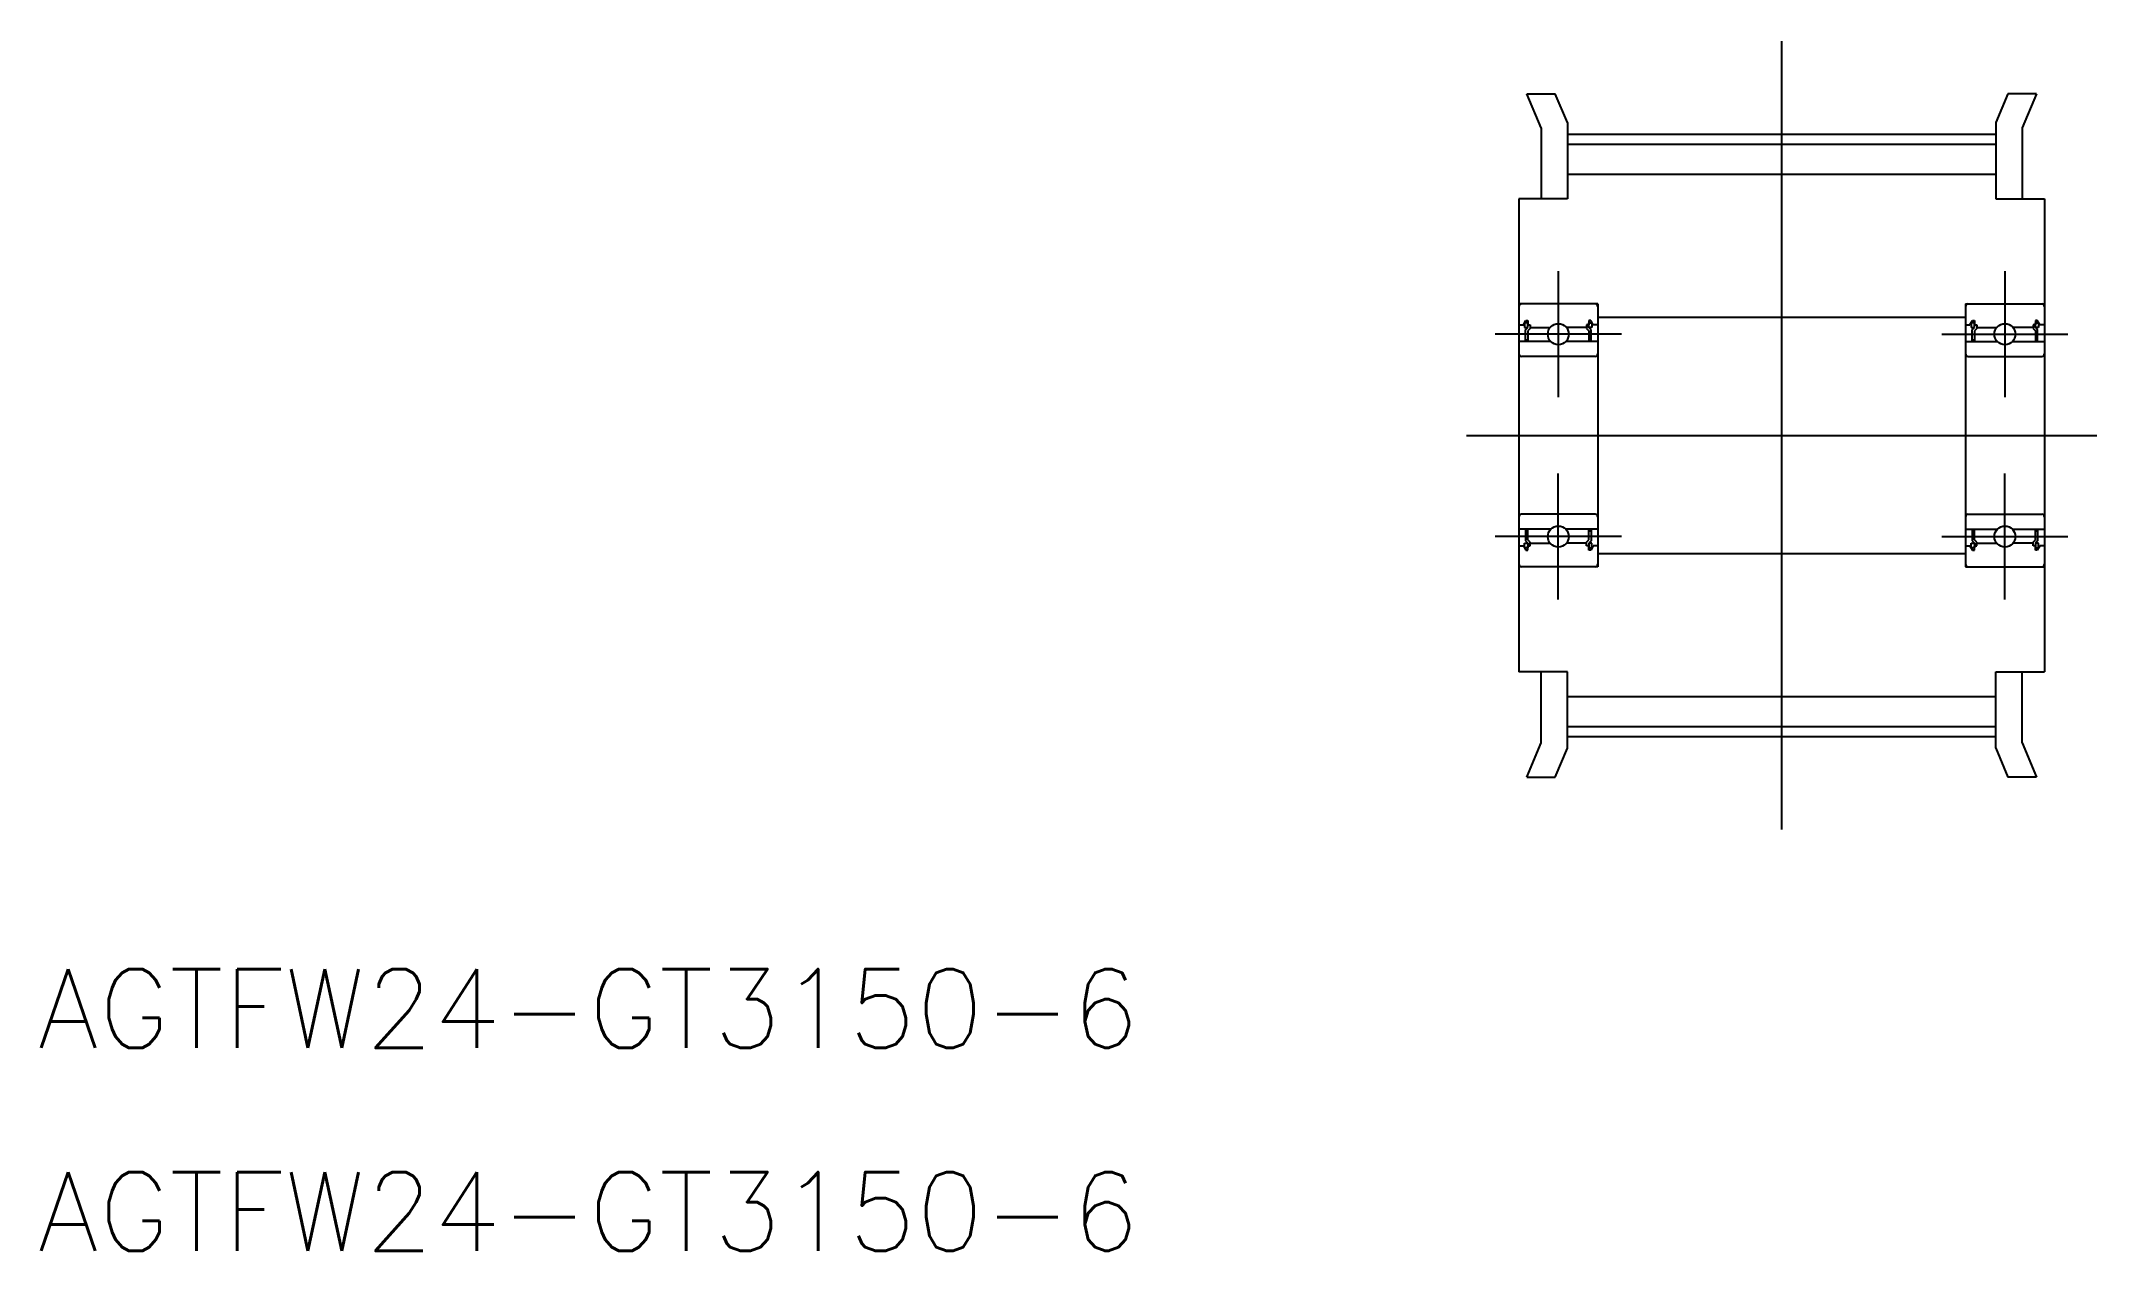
# Model space of a CAD drawing. Extents: x -56.2 to 22, y -31 to 15.
import ezdxf

# ---------------------------------------------------------------- set-up
doc = ezdxf.new("R2010")
doc.units = 0
doc.linetypes.add('CENTER', pattern=[50.8, 31.75, -6.35, 6.35, -6.35])
doc.layers.get('0').update_dxf_attribs({"linetype": 'CONTINUOUS'})
doc.layers.add('CENTER', color=1, linetype='CENTER')
doc.styles.get("Standard").update_dxf_attribs({"font": 'txt.shx', "height": 3, "bigfont": 'bigfont.shx'})

msp = doc.modelspace()

# ---------------------------------------------------------------- linework, layer by layer
at = {"color": 7, "linetype": 'CONTINUOUS'}
for p, q in [((0.3, 13), (1.386, 13)), ((0.85, 11.7), (0.3, 13)), ((1.85, 11.903), (1.386, 13)), ((18.614, 13), (18.15, 11.903)), ((19.7, 13), (18.614, 13)), ((19.7, 13), (19.15, 11.7)), ((1.85, 11.903), (1.85, 9)), ((18.15, 11.903), (18.15, 9)), ((0.85, 11.7), (0.85, 9)), ((1.85, 11.08), (18.15, 11.08)), ((19.15, 11.7), (19.15, 9)), ((1.85, 9.94), (18.15, 9.94)), ((0, 9), (0, -9)), ((1.85, 9), (0, 9)), ((18.15, 9), (20, 9)), ((20, 9), (20, -9)), ((3, 5), (0, 5)), ((3, 5), (3, -5)), ((17, 5), (20, 5)), ((17, 5), (17, -5)), ((20, 4.9), (20, -4.9)), ((0, 4.2), (0.17, 4.2)), ((0.17, 4.2), (0.268, 4.37)), ((0.219, 4.285), (0.219, 4.1)), ((0.34, 4.285), (0.219, 4.285)), ((0.219, 4.1), (0.34, 4.1)), ((0.255, 4.015), (0.34, 4.1)), ((0.255, 3.575), (0.255, 4.015)), ((0.268, 4.37), (0.34, 4.37)), ((0.34, 4.37), (0.34, 4.2)), ((0.34, 4.1), (0.34, 4.285)), ((0.34, 4.2), (0.425, 4.2)), ((0.425, 4.065), (0.34, 3.98)), ((0.34, 3.98), (0.34, 3.575)), ((0.425, 4.2), (0.425, 4.065)), ((0.425, 4.13), (0.455, 4.1)), ((0.455, 4.1), (1.188, 4.1)), ((2.545, 4.1), (1.812, 4.1)), ((2.575, 4.13), (2.545, 4.1)), ((2.575, 4.2), (2.575, 4.065)), ((2.66, 4.2), (2.575, 4.2)), ((2.575, 4.065), (2.66, 3.98)), ((2.732, 4.37), (2.66, 4.37)), ((2.66, 4.37), (2.66, 4.2)), ((2.66, 4.1), (2.66, 4.285)), ((2.66, 4.285), (2.781, 4.285)), ((2.781, 4.1), (2.66, 4.1)), ((2.745, 4.015), (2.66, 4.1)), ((2.66, 3.98), (2.66, 3.575)), ((2.83, 4.2), (2.732, 4.37)), ((2.745, 3.575), (2.745, 4.015)), ((2.781, 4.285), (2.781, 4.1)), ((3, 4.2), (2.83, 4.2)), ((3, 4.5), (17, 4.5)), ((17, 4.2), (17.17, 4.2)), ((17.17, 4.2), (17.268, 4.37)), ((17.219, 4.285), (17.219, 4.1)), ((17.34, 4.285), (17.219, 4.285)), ((17.219, 4.1), (17.34, 4.1)), ((17.255, 4.015), (17.34, 4.1)), ((17.255, 3.575), (17.255, 4.015)), ((17.268, 4.37), (17.34, 4.37)), ((17.34, 4.37), (17.34, 4.2)), ((17.34, 4.1), (17.34, 4.285)), ((17.34, 4.2), (17.425, 4.2)), ((17.425, 4.065), (17.34, 3.98)), ((17.34, 3.98), (17.34, 3.575)), ((17.425, 4.2), (17.425, 4.065)), ((17.425, 4.13), (17.455, 4.1)), ((17.455, 4.1), (18.188, 4.1)), ((19.545, 4.1), (18.812, 4.1)), ((19.575, 4.13), (19.545, 4.1)), ((19.575, 4.2), (19.575, 4.065)), ((19.66, 4.2), (19.575, 4.2)), ((19.575, 4.065), (19.66, 3.98)), ((19.732, 4.37), (19.66, 4.37)), ((19.66, 4.37), (19.66, 4.2)), ((19.66, 4.1), (19.66, 4.285)), ((19.66, 4.285), (19.781, 4.285)), ((19.781, 4.1), (19.66, 4.1)), ((19.745, 4.015), (19.66, 4.1)), ((19.66, 3.98), (19.66, 3.575)), ((19.83, 4.2), (19.732, 4.37)), ((19.745, 3.575), (19.745, 4.015)), ((19.781, 4.285), (19.781, 4.1)), ((20, 4.2), (19.83, 4.2)), ((1.21, 3.575), (0, 3.575)), ((0.34, 3.628), (0.255, 3.628)), ((3, 3.575), (1.79, 3.575)), ((2.66, 3.628), (2.745, 3.628)), ((17, 3.575), (18.21, 3.575)), ((17.34, 3.628), (17.255, 3.628)), ((18.79, 3.575), (20, 3.575)), ((19.66, 3.628), (19.745, 3.628)), ((2.9, 3), (0.1, 3)), ((17.1, 3), (19.9, 3)), ((2.9, -3), (0.1, -3)), ((17.1, -3), (19.9, -3)), ((1.21, -3.575), (0, -3.575)), ((0.255, -3.575), (0.255, -4.015)), ((0.34, -3.628), (0.255, -3.628)), ((0.34, -3.98), (0.34, -3.575)), ((3, -3.575), (1.79, -3.575)), ((2.66, -3.98), (2.66, -3.575)), ((2.66, -3.628), (2.745, -3.628)), ((2.745, -3.575), (2.745, -4.015)), ((17, -3.575), (18.21, -3.575)), ((17.255, -3.575), (17.255, -4.015)), ((17.34, -3.628), (17.255, -3.628)), ((17.34, -3.98), (17.34, -3.575)), ((18.79, -3.575), (20, -3.575)), ((19.66, -3.98), (19.66, -3.575)), ((19.66, -3.628), (19.745, -3.628)), ((19.745, -3.575), (19.745, -4.015)), ((0, -4.2), (0.17, -4.2)), ((0.17, -4.2), (0.268, -4.37)), ((0.219, -4.285), (0.219, -4.1)), ((0.219, -4.1), (0.34, -4.1)), ((0.34, -4.285), (0.219, -4.285)), ((0.255, -4.015), (0.34, -4.1)), ((0.268, -4.37), (0.34, -4.37)), ((0.425, -4.065), (0.34, -3.98)), ((0.34, -4.1), (0.34, -4.285)), ((0.34, -4.2), (0.425, -4.2)), ((0.34, -4.37), (0.34, -4.2)), ((0.425, -4.2), (0.425, -4.065)), ((0.425, -4.13), (0.455, -4.1)), ((0.455, -4.1), (1.188, -4.1)), ((2.545, -4.1), (1.812, -4.1)), ((2.575, -4.13), (2.545, -4.1)), ((2.575, -4.065), (2.66, -3.98)), ((2.575, -4.2), (2.575, -4.065)), ((2.66, -4.2), (2.575, -4.2)), ((2.745, -4.015), (2.66, -4.1)), ((2.781, -4.1), (2.66, -4.1)), ((2.66, -4.1), (2.66, -4.285)), ((2.66, -4.37), (2.66, -4.2)), ((2.66, -4.285), (2.781, -4.285)), ((2.732, -4.37), (2.66, -4.37)), ((2.83, -4.2), (2.732, -4.37)), ((2.781, -4.285), (2.781, -4.1)), ((3, -4.2), (2.83, -4.2)), ((3, -4.5), (17, -4.5)), ((17, -4.2), (17.17, -4.2)), ((17.17, -4.2), (17.268, -4.37)), ((17.219, -4.285), (17.219, -4.1)), ((17.219, -4.1), (17.34, -4.1)), ((17.34, -4.285), (17.219, -4.285)), ((17.255, -4.015), (17.34, -4.1)), ((17.268, -4.37), (17.34, -4.37)), ((17.425, -4.065), (17.34, -3.98)), ((17.34, -4.1), (17.34, -4.285)), ((17.34, -4.37), (17.34, -4.2)), ((17.34, -4.2), (17.425, -4.2)), ((17.425, -4.2), (17.425, -4.065)), ((17.425, -4.13), (17.455, -4.1)), ((17.455, -4.1), (18.188, -4.1)), ((19.545, -4.1), (18.812, -4.1)), ((19.575, -4.13), (19.545, -4.1)), ((19.575, -4.065), (19.66, -3.98)), ((19.575, -4.2), (19.575, -4.065)), ((19.66, -4.2), (19.575, -4.2)), ((19.745, -4.015), (19.66, -4.1)), ((19.781, -4.1), (19.66, -4.1)), ((19.66, -4.1), (19.66, -4.285)), ((19.66, -4.37), (19.66, -4.2)), ((19.66, -4.285), (19.781, -4.285)), ((19.732, -4.37), (19.66, -4.37)), ((19.83, -4.2), (19.732, -4.37)), ((19.781, -4.285), (19.781, -4.1)), ((20, -4.2), (19.83, -4.2)), ((3, -5), (0, -5)), ((17, -5), (20, -5)), ((1.85, -9), (0, -9)), ((0.85, -11.7), (0.85, -9)), ((1.85, -11.903), (1.85, -9)), ((18.15, -11.903), (18.15, -9)), ((18.15, -9), (20, -9)), ((19.15, -11.7), (19.15, -9)), ((1.85, -9.94), (18.15, -9.94)), ((0.3, -13), (0.85, -11.7)), ((1.85, -11.08), (18.15, -11.08)), ((19.15, -11.7), (19.7, -13)), ((1.386, -13), (1.85, -11.903)), ((18.15, -11.903), (18.614, -13)), ((0.3, -13), (1.386, -13)), ((19.7, -13), (18.614, -13))]:
    msp.add_line(p, q, dxfattribs=at)
for centre in [(1.5, 3.85), (18.5, 3.85), (1.5, -3.85), (18.5, -3.85)]:
    msp.add_circle(centre, 0.4, dxfattribs=at)
for centre, start, end in [((0.1, 4.9), 90, 180), ((2.9, 4.9), 0, 90), ((17.1, 4.9), 90, 180), ((19.9, 4.9), 0, 90), ((0.1, 3.1), 180, 270), ((2.9, 3.1), 270, 0), ((17.1, 3.1), 180, 270), ((19.9, 3.1), 270, 0), ((0.1, -3.1), 90, 180), ((2.9, -3.1), 360, 90), ((17.1, -3.1), 90, 180), ((19.9, -3.1), 0, 90), ((0.1, -4.9), 180, 270), ((2.9, -4.9), 270, 0), ((17.1, -4.9), 180, 270), ((19.9, -4.9), 270, 0)]:
    msp.add_arc(centre, 0.1, start, end, dxfattribs=at)
at = {"layer": 'CENTER', "color": 1, "linetype": 'CENTER'}
for p, q in [((10, 15), (10, -15)), ((1.85, 11.46), (18.15, 11.46)), ((1.5, 6.25), (1.5, 1.45)), ((18.5, 6.25), (18.5, 1.45)), ((18.5, 6.25), (18.5, 1.45)), ((3.9, 3.85), (-0.9, 3.85)), ((16.1, 3.85), (20.9, 3.85)), ((-2, 0), (22, 0)), ((1.5, -6.25), (1.5, -1.45)), ((18.5, -6.25), (18.5, -1.45)), ((18.5, -6.25), (18.5, -1.45)), ((18.5, -6.25), (18.5, -1.45)), ((3.9, -3.85), (-0.9, -3.85)), ((16.1, -3.85), (20.9, -3.85)), ((1.85, -11.46), (18.15, -11.46))]:
    msp.add_line(p, q, dxfattribs=at)

# ---------------------------------------------------------------- texts
at = {"color": 7, "linetype": 'CONTINUOUS'}
for p in [(-56.377, -23.306), (-56.377, -31.028)]:
    msp.add_text('AGTFW24-GT3150-6', height=3, dxfattribs=at).set_placement(p)

doc.saveas('drawing.dxf')
